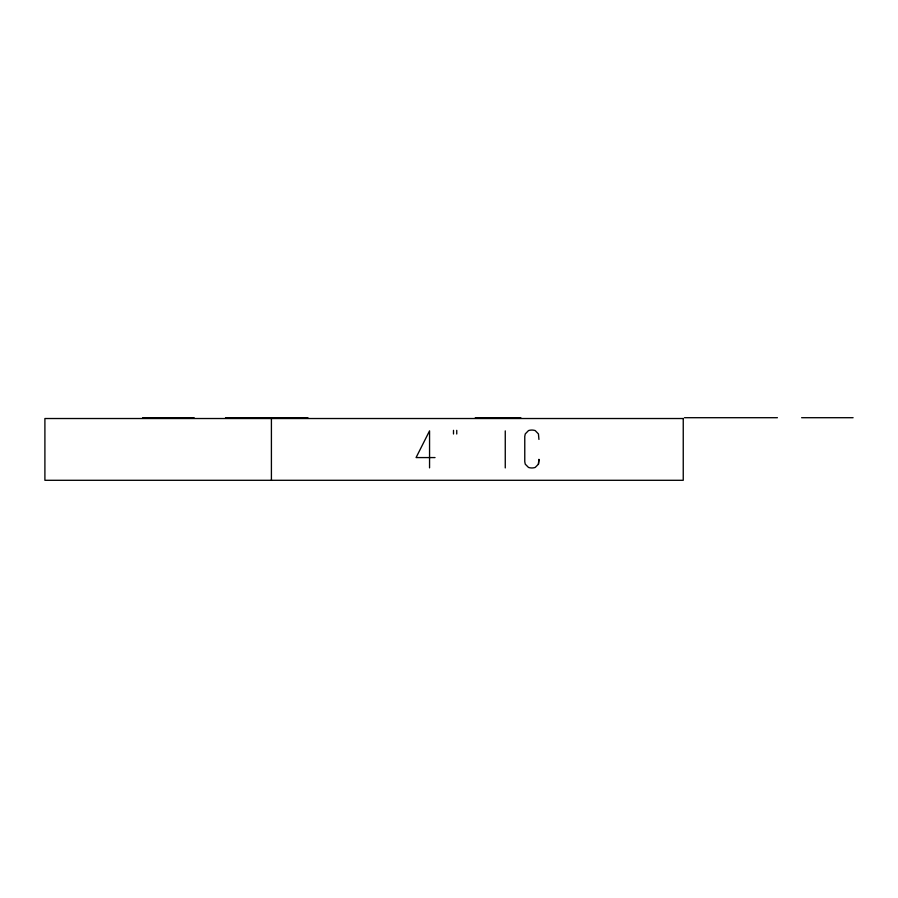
<?xml version="1.0" encoding="UTF-8"?>
<svg xmlns="http://www.w3.org/2000/svg" width="898" height="898" viewBox="0 0 898 898"><rect width="100%" height="100%" fill="white"/><g stroke="black" fill="none" stroke-linecap="round" stroke-linejoin="round"><path stroke-width="1.35" d="M538.441 464.176L538.935 459.439L538.441 464.176L535.197 467.443A10.81 10.81 0 0 1 528.507 467.443L525.263 464.176L524.769 461.752L524.769 436.372L525.263 433.925L528.507 430.58A10.81 10.81 0 0 1 535.197 430.58L538.441 433.925L538.935 439.414M142.647 417.705L194.125 417.705M225.533 417.705L307.935 417.705M475.3 417.705L520.84 417.705M684.456 417.705L777.421 417.705M801.622 417.705L853.1 417.705M435.025 457.576L416.077 457.576L429.558 430.849L429.558 467.88M505.26 430.894L505.26 467.925M456.745 430.344L456.745 433.992M453.501 430.344L453.501 433.992M271.409 418.524L271.409 480.295M683.243 418.524L44.9 418.524L44.9 480.295L683.243 480.295L683.243 418.524"/></g></svg>
